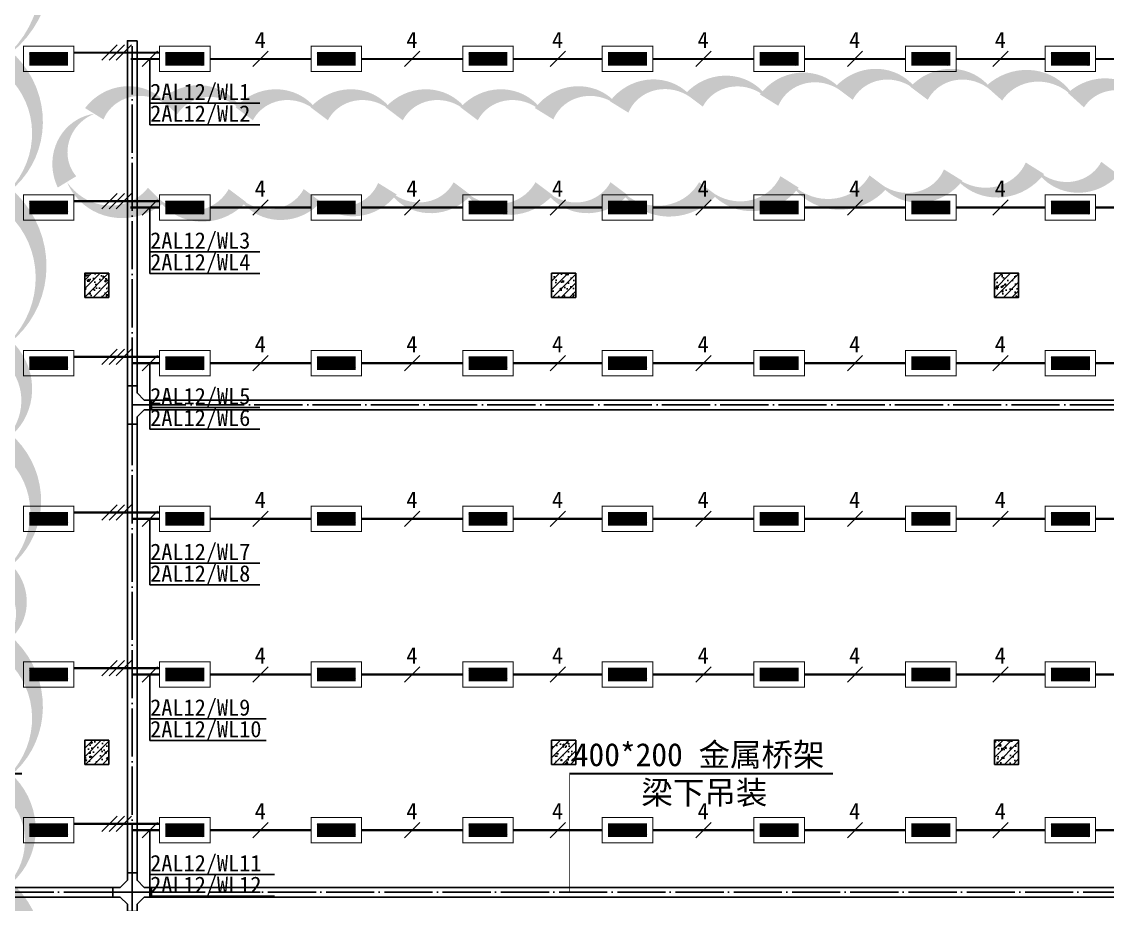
# Model space of a CAD drawing. Header units: millimetres. Extents: x -633009578 to 5705885, y -633235091 to 2571734.
# Drawn here: x 2853360 to 2875914, y 1959944 to 1978276 of the extents above; entities that cross this region are included whole.
import ezdxf

# ---------------------------------------------------------------- set-up
doc = ezdxf.new("R2010")
doc.units = ezdxf.units.MM
doc.header["$LTSCALE"] = 1000
doc.header["$MEASUREMENT"] = 0
doc.linetypes.add('DOTE', pattern=[2.4200000000000004, 2, -0.2, 0.02, -0.2])
doc.layers.get('0').update_dxf_attribs({"color": 9})
for name, color, linetype in [('3T_WOOD', 21, 'Continuous'), ('A-COLUM(柱)', 255, 'Continuous'), ('DIM_MODI', 6, 'Continuous'), ('电-强电平面-标注', 3, 'Continuous'), ('电-强电平面-线缆', 3, 'Continuous'), ('电-桥架', 4, 'Continuous'), ('设备-照明', 3, 'Continuous'), ('设备-箱柜', 3, 'Continuous')]:
    doc.layers.add(name, color=color, linetype=linetype)
doc.styles.add('ELEC-DIM', font='simhei.ttf')
doc.styles.add('IDQSTYLE', font='simhei.ttf', dxfattribs={"width": 0.707, "bigfont": 'hztxt.shx'})

# ---------------------------------------------------------------- blocks, each defined once
blk = doc.blocks.new('_FZH')
h = blk.add_hatch()
h.set_pattern_fill('钢筋混凝土', color=256, scale=0.1, style=0)
h.set_pattern_definition([(45, (0, 0), (-0.1767766952966369, 0.1767766952966369), []), (50, (0, 0), (0.7172601826007535, -0.06275213498259512), [0.07500000000000001, -0.8250000000000001]), (355, (0, 0), (-0.138751333613, 0.7521921337000119), [0.06, -0.66]), (100.4514, (0.05977168000000001, -0.00522934), (0.5785093817140216, 0.6894395420609536), [0.06374019, -0.701142112]), (46.1842, (0, 0.2), (1.067241048625645, -0.1655190143290181), [0.1125, -1.2375]), (96.6356, (0.088936745, 0.186206693), (0.9346627055487033, 0.9741178709004418), [0.095610288, -1.051713]), (351.1842, (0, 0.2), (0.9346619451336272, 0.9741186009253247), [0.09000000000000001, -0.9900000000000001]), (21, (0.1, 0.15), (0.5969070521184617, -0.4026188906653388), [0.07500000000000001, -0.8250000000000001]), (326, (0.1, 0.15), (0.2433153319215824, 0.7251500450468529), [0.06, -0.66]), (71.4514, (0.149742233, 0.116448394), (0.84022262858149, 0.3225304967099524), [0.06374019, -0.701142112]), (37.50000000000001, (0, 0), (0.01215985531729062, 0.3328938538313115), [0, -0.652, 0, -0.67, 0, -0.6625000000000001]), (7.499999999999999, (0, 0), (0.2630695374421486, 0.3944117118823603), [0, -0.382, 0, -0.637, 0, -0.2525]), (-32.5, (-0.223, 0), (0.533822436172409, -0.02255487173437976), [0, -0.25, 0, -0.78, 0, -1.035]), (-42.5, (-0.323, 0), (0.5831861693423862, 0.1001049823323177), [0, -0.325, 0, -0.518, 0, -0.735])])
h.paths.add_polyline_path([(-0.5, -0.5), (0.5, -0.5), (0.5, 0.5), (-0.5, 0.5)])
blk.add_lwpolyline([(-0.5, -0.5), (0.5, -0.5), (0.5, 0.5), (-0.5, 0.5)], close=True)
blk = doc.blocks.new('9-3-1')
at = {"layer": 'DIM_MODI', "color": 8}
for points in [[(1220940.206692074, 1298527.791276913, 0, 450, 0.5), (1219382.26214351, 1298669.33693636, 0, 450, 0.5), (1217682.685574295, 1298810.891128823, 0, 450, 0.5), (1216124.741025731, 1298810.891128823, 0, 450, 0.5), (1214566.796477167, 1298810.891128823, 0, 450, 0.5), (1213008.851928603, 1298669.33693636, 0, 450, 0.5), (1211450.907380041, 1298669.33693636, 0, 450, 0.5), (1209892.962831477, 1298527.791276913, 0, 450, 0.5), (1208335.018282913, 1298386.23708445, 0, 450, 0.5), (1206777.073734351, 1298386.23708445, 0, 450, 0.5), (1205219.129185787, 1298386.23708445, 0, 450, 0.5), (1203661.184637223, 1298386.23708445, 0, 450, 0.5), (1202103.240088659, 1298386.23708445, 0, 450, 0.5), (1200545.295540096, 1298527.791276913, 0, 450, 0.5), (1198987.350991532, 1298386.23708445, 0, 450, 0.5), (1198420.822908923, 1296970.712225854, 0, 450, 0.5), (1200262.031498792, 1296687.603840929, 0, 450, 0.5), (1201961.608068006, 1296687.603840929, 0, 450, 0.5), (1203519.55261657, 1296687.603840929, 0, 450, 0.5), (1205077.497165134, 1296829.158033391, 0, 450, 0.5), (1206635.441713698, 1296829.158033391, 0, 450, 0.5), (1208335.018282913, 1296829.158033391, 0, 450, 0.5), (1209892.962831477, 1296829.158033391, 0, 450, 0.5), (1211734.171421346, 1296829.158033391, 0, 450, 0.5), (1213433.747990562, 1296970.712225854, 0, 450, 0.5), (1215274.956580429, 1296970.712225854, 0, 450, 0.5), (1216832.901128993, 1297112.257885301, 0, 450, 0.5), (1218532.470019596, 1297253.812077764, 0, 450, 0.5), (1220090.422246773, 1297253.812077764, 0, 450, 0.5), (1221648.366795335, 1297253.812077764, 0, 450, 0.5)], [(1197091.939071017, 1245225.503476094, 0, 450, 0.5), (1197091.939071017, 1246725.503476094, 0, 450, 0.5), (1197091.939071017, 1250775.503476094, 0, 450, 0.5), (1197091.939071017, 1253025.503476094, 0, 450, 0.5), (1197091.939071017, 1255275.503476094, 0, 450, 0.5), (1197091.939071017, 1258425.503476094, 0, 450, 0.5), (1197091.939071017, 1261575.503476094, 0, 450, 0.5), (1197091.939071017, 1264725.503476094, 0, 450, 0.5), (1197091.939071017, 1267575.503476094, 0, 450, 0.5), (1197091.939071017, 1270275.503476094, 0, 450, 0.5), (1197091.939071017, 1272525.503476094, 0, 450, 0.5), (1197091.939071017, 1274775.503476094, 0, 450, 0.5), (1197091.939071017, 1277475.503476094, 0, 450, 0.5), (1197091.939071017, 1279425.503476094, 0, 450, 0.5), (1197091.939071017, 1282275.503476094, 0, 450, 0.5), (1197091.939071017, 1284525.503476094, 0, 450, 0.5), (1197091.939071017, 1287375.503476094, 0, 450, 0.5), (1197091.939071017, 1288875.503476094, 0, 450, 0.5), (1197091.939071017, 1291575.503476094, 0, 450, 0.5), (1197091.939071017, 1293525.503476094, 0, 450, 0.5), (1197091.939071017, 1296675.503476094, 0, 450, 0.5), (1197091.939071017, 1299525.503476094, 0, 450, 0.5), (1197091.939071017, 1303125.503476094, 0, 450, 0.5), (1197091.939071017, 1304660.788694934, 0, 450, 0.5)]]:
    blk.add_lwpolyline(points, format="xyseb", dxfattribs=at)
at = {"layer": 'A-COLUM(柱)', "xscale": 500, "yscale": 500, "zscale": 500}
for p in [(1199040.598288325, 1294822.080887664), (1208740.598288325, 1294822.080887664), (1217940.598288325, 1294822.080887664), (1199040.598288325, 1285122.080887664), (1208740.598288325, 1285122.080887664), (1217940.598288325, 1285122.080887664)]:
    blk.add_blockref('_FZH', p, dxfattribs=at)
blk = doc.blocks.new('*X353')
at = {"color": 0, "linetype": 'Continuous'}
for p, q in [((277.1059544658493, 221.9516255332986), (279.536990929048, 224.3826619964973)), ((277.1059544658493, 222.2344682457732), (279.2541482165735, 224.3826619964973)), ((277.1059544658493, 222.5173109582479), (278.9713055040988, 224.3826619964973)), ((277.1059544658493, 222.8001536707225), (278.6884627916242, 224.3826619964973)), ((277.1059544658493, 223.0829963831971), (278.4056200791496, 224.3826619964973)), ((277.1059544658493, 223.3658390956717), (278.122777366675, 224.3826619964973)), ((277.1059544658493, 223.6486818081463), (277.8399346542004, 224.3826619964973)), ((277.1059544658493, 223.9315245206209), (277.5570919417257, 224.3826619964973)), ((277.1059544658493, 224.2143672330955), (277.2742492292511, 224.3826619964973)), ((277.3198336415227, 221.8826619964973), (279.8198336415227, 224.3826619964973)), ((277.6026763539973, 221.8826619964973), (280.1026763539973, 224.3826619964973)), ((277.8855190664719, 221.8826619964973), (280.3855190664719, 224.3826619964973)), ((278.1683617789465, 221.8826619964973), (280.6683617789466, 224.3826619964973)), ((278.4512044914212, 221.8826619964973), (280.9512044914212, 224.3826619964973)), ((278.7340472038958, 221.8826619964973), (281.2340472038958, 224.3826619964973)), ((279.0168899163704, 221.8826619964973), (281.5168899163704, 224.3826619964973)), ((279.299732628845, 221.8826619964973), (281.799732628845, 224.3826619964973)), ((279.5825753413196, 221.8826619964973), (282.0825753413196, 224.3826619964973)), ((279.8654180537943, 221.8826619964973), (282.3654180537943, 224.3826619964973)), ((280.1482607662689, 221.8826619964973), (282.6482607662689, 224.3826619964973)), ((280.4311034787435, 221.8826619964973), (282.9311034787435, 224.3826619964973)), ((280.7139461912181, 221.8826619964973), (283.2139461912181, 224.3826619964973)), ((280.9967889036927, 221.8826619964973), (283.4967889036927, 224.3826619964973)), ((281.2796316161674, 221.8826619964973), (283.7796316161674, 224.3826619964973)), ((281.5624743286419, 221.8826619964973), (284.062474328642, 224.3826619964973)), ((281.8453170411166, 221.8826619964973), (284.3453170411166, 224.3826619964973)), ((282.1281597535912, 221.8826619964973), (284.6059544658494, 224.3604567087555)), ((282.4110024660658, 221.8826619964973), (284.6059544658494, 224.0776139962809)), ((282.6938451785405, 221.8826619964973), (284.6059544658494, 223.7947712838063)), ((282.976687891015, 221.8826619964973), (284.6059544658494, 223.5119285713317)), ((283.2595306034897, 221.8826619964973), (284.6059544658494, 223.229085858857)), ((283.5423733159643, 221.8826619964973), (284.6059544658494, 222.9462431463824)), ((283.8252160284389, 221.8826619964973), (284.6059544658494, 222.6634004339078)), ((284.1080587409135, 221.8826619964973), (284.6059544658494, 222.3805577214332)), ((284.3909014533882, 221.8826619964973), (284.6059544658494, 222.0977150089586))]:
    blk.add_line(p, q, dxfattribs=at)
blk = doc.blocks.new('HC000062')
at = {"color": 0, "linetype": 'Continuous', "const_width": 0.2}
for points in [[(-4.97662087547036, 2.499999999999943), (5.023379124529697, 2.499999999999943), (5.023379124529697, -2.500000000000057), (-4.97662087547036, -2.500000000000057), (-4.97662087547036, 2.499999999999943)], [(-3.72662087547036, 1.25), (-3.72662087547036, -1.250000000000057), (3.773379124529697, -1.250000000000057), (3.773379124529697, 1.25), (-3.72662087547036, 1.25)]]:
    blk.add_lwpolyline(points, dxfattribs=at)
at = {"color": 0, "linetype": 'Continuous'}
blk.add_blockref('*X353', (-280.8325753413197, -223.1326619964974), dxfattribs=at)
at = {"color": 0, "style": 'IDQSTYLE', "width": 0.7}
blk.add_attdef('PSFHATT', (7.023379124529697, -2.500000000000057), '', height=2.5, dxfattribs=at)

msp = doc.modelspace()

# ---------------------------------------------------------------- linework, layer by layer
at = {"layer": '电-强电平面-标注'}
for p, q in [((2855342.79786557, 1977792.945948194), (2855024.599814035, 1977474.747896661)), ((2855492.79786557, 1977792.945948194), (2855174.599814035, 1977474.747896661)), ((2855642.79786557, 1977792.945948194), (2855324.599814035, 1977474.747896661)), ((2856178.599025767, 1977661.099025767), (2855860.400974235, 1977342.900974233)), ((2858481.497865569, 1977661.695948195), (2858163.299814036, 1977343.49789666)), ((2861631.547865569, 1977661.695948195), (2861313.349814036, 1977343.49789666)), ((2864656.547865569, 1977661.695948195), (2864338.349814036, 1977343.49789666)), ((2867681.547865569, 1977661.695948195), (2867363.349814036, 1977343.49789666)), ((2870831.547865569, 1977661.695948195), (2870513.349814036, 1977343.49789666)), ((2873856.547865569, 1977661.695948195), (2873538.349814036, 1977343.49789666)), ((2856019.500000001, 1977502), (2856019.500000001, 1976135)), ((2856019.500000001, 1976584.5), (2858308.132911393, 1976584.5)), ((2856019.500000001, 1976135), (2858308.132911393, 1976135)), ((2855342.79786557, 1974706.612614851), (2855024.599814035, 1974388.414563318)), ((2855492.79786557, 1974706.612614851), (2855174.599814035, 1974388.414563318)), ((2855642.79786557, 1974706.612614851), (2855324.599814035, 1974388.414563318)), ((2856178.599025767, 1974574.765692424), (2855860.400974235, 1974256.567640889)), ((2856019.500000001, 1974415.666666657), (2856019.500000001, 1973048.666666657)), ((2858481.497865569, 1974575.362614851), (2858163.299814036, 1974257.164563317)), ((2861631.547865569, 1974575.362614851), (2861313.349814036, 1974257.164563317)), ((2864656.547865569, 1974575.362614851), (2864338.349814036, 1974257.164563317)), ((2867681.547865569, 1974575.362614851), (2867363.349814036, 1974257.164563317)), ((2870831.547865569, 1974575.362614851), (2870513.349814036, 1974257.164563317)), ((2873856.547865569, 1974575.362614851), (2873538.349814036, 1974257.164563317)), ((2856019.500000001, 1973498.166666657), (2858308.132911393, 1973498.166666657)), ((2856019.500000001, 1973048.666666657), (2858308.132911393, 1973048.666666657)), ((2855342.79786557, 1971473.279281537), (2855024.599814035, 1971155.081230004)), ((2855492.79786557, 1971473.279281537), (2855174.599814035, 1971155.081230004)), ((2855642.79786557, 1971473.279281537), (2855324.599814035, 1971155.081230004)), ((2856178.599025767, 1971341.432359111), (2855860.400974235, 1971023.234307576)), ((2858481.547865565, 1971342.029280236), (2858163.34981404, 1971023.831228693)), ((2861631.547865565, 1971342.029280317), (2861313.34981404, 1971023.831228774)), ((2864656.547865565, 1971342.029280394), (2864338.34981404, 1971023.831228851)), ((2867681.547865565, 1971342.029280471), (2867363.34981404, 1971023.831228928)), ((2870831.547865565, 1971342.029280551), (2870513.34981404, 1971023.831229009)), ((2873856.547865565, 1971342.029280629), (2873538.34981404, 1971023.831229086)), ((2856019.500000001, 1971182.333333343), (2856019.500000001, 1969815.333333343)), ((2856019.500000001, 1970264.833333343), (2858308.132911393, 1970264.833333343)), ((2856019.500000001, 1969815.333333343), (2858308.132911393, 1969815.333333343)), ((2855342.79786557, 1968239.945948194), (2855024.599814035, 1967921.747896661)), ((2855492.79786557, 1968239.945948194), (2855174.599814035, 1967921.747896661)), ((2855642.79786557, 1968239.945948194), (2855324.599814035, 1967921.747896661)), ((2856178.599025767, 1968108.099025767), (2855860.400974235, 1967789.900974233)), ((2858481.547865565, 1968108.695946893), (2858163.34981404, 1967790.49789535)), ((2861631.547865565, 1968108.695946974), (2861313.34981404, 1967790.497895431)), ((2864656.547865565, 1968108.695947051), (2864338.34981404, 1967790.497895508)), ((2867681.547865565, 1968108.695947128), (2867363.34981404, 1967790.497895585)), ((2870831.547865565, 1968108.695947208), (2870513.34981404, 1967790.497895665)), ((2873856.547865565, 1968108.695947285), (2873538.34981404, 1967790.497895742)), ((2856019.500000001, 1967949), (2856019.500000001, 1966582)), ((2856019.500000001, 1967031.5), (2858308.132911393, 1967031.5)), ((2856019.500000001, 1966582), (2858308.132911393, 1966582)), ((2855342.79786557, 1965006.612614851), (2855024.599814035, 1964688.414563318)), ((2855492.79786557, 1965006.612614851), (2855174.599814035, 1964688.414563318)), ((2855642.79786557, 1965006.612614851), (2855324.599814035, 1964688.414563318)), ((2856178.599025767, 1964874.765692424), (2855860.400974235, 1964556.567640889)), ((2856019.500000001, 1964715.666666657), (2856019.500000001, 1963348.666666657)), ((2858481.547865565, 1964875.36261355), (2858163.34981404, 1964557.164562007)), ((2861631.547865565, 1964875.36261363), (2861313.34981404, 1964557.164562087)), ((2864656.547865565, 1964875.362613707), (2864338.34981404, 1964557.164562164)), ((2867681.547865565, 1964875.362613785), (2867363.34981404, 1964557.164562242)), ((2870831.547865565, 1964875.362613865), (2870513.34981404, 1964557.164562322)), ((2873856.547865565, 1964875.362613942), (2873538.34981404, 1964557.164562399)), ((2856019.500000001, 1963798.166666657), (2858439.132911393, 1963798.166666657)), ((2856019.500000001, 1963348.666666657), (2858439.132911393, 1963348.666666657)), ((2855342.79786557, 1961773.279281537), (2855024.599814035, 1961455.081230004)), ((2855492.79786557, 1961773.279281537), (2855174.599814035, 1961455.081230004)), ((2855642.79786557, 1961773.279281537), (2855324.599814035, 1961455.081230004)), ((2856178.599025767, 1961641.432359111), (2855860.400974235, 1961323.234307576)), ((2858481.547865565, 1961642.029280236), (2858163.34981404, 1961323.831228693)), ((2861631.547865565, 1961642.029280317), (2861313.34981404, 1961323.831228774)), ((2864656.547865565, 1961642.029280394), (2864338.34981404, 1961323.831228851)), ((2867681.547865565, 1961642.029280471), (2867363.34981404, 1961323.831228928)), ((2870831.547865565, 1961642.029280551), (2870513.34981404, 1961323.831229009)), ((2873856.547865565, 1961642.029280629), (2873538.34981404, 1961323.831229086)), ((2856019.500000001, 1961482.333333343), (2856019.500000001, 1960115.333333343)), ((2856019.500000001, 1960564.833333343), (2858615.132911393, 1960564.833333343)), ((2856019.500000001, 1960115.333333343), (2858615.132911393, 1960115.333333343))]:
    msp.add_line(p, q, dxfattribs=at)
at = {"layer": '电-强电平面-线缆', "color": 1, "linetype": 'Continuous', "const_width": 45}
for points in [[(2854444.948839803, 1977633.846922427), (2856222.448839803, 1977633.846922427)], [(2856222.448839803, 1977502.596922427), (2855620.5, 1977502.596922427)], [(2857272.448839803, 1977502.596922427), (2859372.348839803, 1977502.596922427)], [(2860422.548839803, 1977502.596922427), (2862522.348839803, 1977502.596922427)], [(2863572.548839803, 1977502.596922427), (2865422.348839803, 1977502.596922427)], [(2866472.548839803, 1977502.596922427), (2868572.348839803, 1977502.596922427)], [(2869622.548839803, 1977502.596922427), (2871722.348839803, 1977502.596922427)], [(2872772.548839803, 1977502.596922427), (2874622.348839803, 1977502.596922427)], [(2875672.548839803, 1977502.596922427), (2877772.348839803, 1977502.596922427)], [(2854444.948839803, 1974547.513589084), (2856222.448839803, 1974547.513589084)], [(2856222.448839803, 1974416.263589084), (2855613.5, 1974416.263589084)], [(2857272.448839803, 1974416.263589084), (2859372.348839803, 1974416.263589084)], [(2860422.548839803, 1974416.263589084), (2862522.348839803, 1974416.263589084)], [(2863572.548839803, 1974416.263589084), (2865422.348839803, 1974416.263589084)], [(2866472.548839803, 1974416.263589084), (2868572.348839803, 1974416.263589084)], [(2869622.548839803, 1974416.263589084), (2871722.348839803, 1974416.263589084)], [(2872772.548839803, 1974416.263589084), (2874622.348839803, 1974416.263589084)], [(2875672.548839803, 1974416.263589084), (2877772.348839803, 1974416.263589084)], [(2854444.948839803, 1971314.180255771), (2856222.448839803, 1971314.180255771)], [(2855655.499999608, 1971182.930254397), (2856222.348839803, 1971182.930254411)], [(2857272.548839803, 1971182.930254438), (2859372.348839803, 1971182.930254492)], [(2860422.548839803, 1971182.930254519), (2862522.348839803, 1971182.930254572)], [(2863572.548839803, 1971182.930254599), (2865422.348839803, 1971182.930254646)], [(2866472.548839803, 1971182.930254673), (2868572.348839803, 1971182.930254726)], [(2869622.548839803, 1971182.930254753), (2871722.348839803, 1971182.930254807)], [(2872772.548839803, 1971182.930254834), (2874622.348839803, 1971182.930254881)], [(2875672.548839803, 1971182.930254907), (2877772.348839803, 1971182.930254961)], [(2854444.948839803, 1968080.846922427), (2856222.448839803, 1968080.846922427)], [(2855655.499999608, 1967949.596921054), (2856222.348839803, 1967949.596921068)], [(2857272.548839803, 1967949.596921095), (2859372.348839803, 1967949.596921148)], [(2860422.548839803, 1967949.596921175), (2862522.348839803, 1967949.596921229)], [(2863572.548839803, 1967949.596921256), (2865422.348839803, 1967949.596921303)], [(2866472.548839803, 1967949.59692133), (2868572.348839803, 1967949.596921383)], [(2869622.548839803, 1967949.59692141), (2871722.348839803, 1967949.596921463)], [(2872772.548839803, 1967949.59692149), (2874622.348839803, 1967949.596921537)], [(2875672.548839803, 1967949.596921564), (2877772.348839803, 1967949.596921618)], [(2854444.948839803, 1964847.513589084), (2856222.448839803, 1964847.513589084)], [(2855655.499999608, 1964716.26358771), (2856222.348839803, 1964716.263587725)], [(2857272.548839803, 1964716.263587752), (2859372.348839803, 1964716.263587805)], [(2860422.548839803, 1964716.263587832), (2862522.348839803, 1964716.263587886)], [(2863572.548839803, 1964716.263587912), (2865422.348839803, 1964716.26358796)], [(2866472.548839803, 1964716.263587986), (2868572.348839803, 1964716.26358804)], [(2869622.548839803, 1964716.263588067), (2871722.348839803, 1964716.26358812)], [(2872772.548839803, 1964716.263588147), (2874622.348839803, 1964716.263588194)], [(2875672.548839803, 1964716.263588221), (2877772.348839803, 1964716.263588274)], [(2854444.948839803, 1961614.180255771), (2856222.448839803, 1961614.180255771)], [(2855655.499999608, 1961482.930254397), (2856222.348839803, 1961482.930254411)], [(2857272.548839803, 1961482.930254438), (2859372.348839803, 1961482.930254492)], [(2860422.548839803, 1961482.930254519), (2862522.348839803, 1961482.930254572)], [(2863572.548839803, 1961482.930254599), (2865422.348839803, 1961482.930254646)], [(2866472.548839803, 1961482.930254673), (2868572.348839803, 1961482.930254726)], [(2869622.548839803, 1961482.930254753), (2871722.348839803, 1961482.930254807)], [(2872772.548839803, 1961482.930254834), (2874622.348839803, 1961482.930254881)], [(2875672.548839803, 1961482.930254907), (2877772.348839803, 1961482.930254961)]]:
    msp.add_lwpolyline(points, dxfattribs=at)
at = {"layer": '电-桥架', "color": 5, "linetype": 'DOTE', "ltscale": 0.5}
for p, q in [((2855655.499998917, 1970715.500000491), (2855655.499998734, 1977880.999999927)), ((2855655.499998927, 1970315.500000491), (2855655.499998917, 1970715.500000491)), ((2855655.499998927, 1970315.500000491), (2855655.499998937, 1969915.500000491)), ((2855655.499998927, 1970315.500000491), (2856055.499998927, 1970315.500000499)), ((2882182.499998507, 1970315.500001032), (2856055.499999695, 1970315.500000499)), ((2855655.499999175, 1960593.5), (2855655.499998937, 1969915.500000491)), ((2855655.499999186, 1960193.5), (2855655.499999175, 1960593.5)), ((2846975.45448604, 1960193.5), (2855255.499999186, 1960193.5)), ((2855655.499999186, 1960193.5), (2855255.499999186, 1960193.5)), ((2855655.499999186, 1960193.5), (2856055.499999186, 1960193.5)), ((2855655.499999186, 1960193.5), (2855655.499999196, 1959793.5)), ((2856055.499999404, 1960193.5), (2882182.499998585, 1960193.5))]:
    msp.add_line(p, q, dxfattribs=at)
at = {"layer": '电-桥架', "ltscale": 0.5}
for points in [[(2855755.499998735, 1977880.99999993), (2855755.499998917, 1970715.500000494), (2855555.499998917, 1970715.500000488), (2855555.499998735, 1977880.999999924)], [(2855755.499998917, 1970715.500000494), (2855755.499998921, 1970565.500000494), (2855905.499998925, 1970415.500000496), (2856055.499998925, 1970415.500000499), (2856055.49999893, 1970215.500000499), (2855905.49999893, 1970215.500000496), (2855755.499998934, 1970065.500000494), (2855755.499998938, 1969915.500000494), (2855555.499998938, 1969915.500000488), (2855555.499998917, 1970715.500000488)], [(2855755.499998938, 1969915.500000494), (2855755.499999176, 1960593.500000003), (2855555.499999176, 1960593.499999997), (2855555.499998938, 1969915.500000488)], [(2856055.499999186, 1960093.5), (2855905.499999186, 1960093.5), (2855755.499999192, 1959943.500000003), (2855755.499999196, 1959793.500000003), (2855555.499999196, 1959793.499999997), (2855555.499999192, 1959943.499999997), (2855405.499999186, 1960093.5), (2855255.499999186, 1960093.5), (2855255.499999185, 1960293.5), (2855405.499999185, 1960293.5), (2855555.499999179, 1960443.499999997), (2855555.499999175, 1960593.499999997), (2855755.499999175, 1960593.500000003), (2855755.499999179, 1960443.500000003), (2855905.499999185, 1960293.5), (2856055.499999185, 1960293.5)], [(2855255.499999186, 1960093.5), (2846975.454486041, 1960093.5), (2846975.45448604, 1960293.5), (2855255.499999185, 1960293.5)], [(2882182.499998586, 1960093.5), (2856055.499999405, 1960093.5), (2856055.499999404, 1960293.5), (2882182.499998585, 1960293.5)]]:
    msp.add_lwpolyline(points, close=True, dxfattribs=at)
msp.add_lwpolyline([(2882182.499998509, 1970215.500001032), (2856055.499999698, 1970215.500000499), (2856055.499999694, 1970415.500000499), (2882182.499998504, 1970415.500001032)], dxfattribs=at)
at = {"layer": '设备-箱柜', "color": 6}
for points in [[(2847890.91199122, 1960204.813366646, 12, 12, 0), (2847890.91199122, 1962656.578631597, 12, 12, 0), (2847890.91199122, 1962656.578631597, 36, 36, 0), (2853362.85574356, 1962656.578631597, 36, 36, 0)], [(2864745.41199122, 1960204.813366646, 12, 12, 0), (2864745.41199122, 1962656.578631597, 12, 12, 0), (2864745.41199122, 1962656.578631597, 36, 36, 0), (2870217.35574356, 1962656.578631597, 36, 36, 0)]]:
    msp.add_lwpolyline(points, format="xyseb", dxfattribs=at)

# ---------------------------------------------------------------- block references
at = {"layer": '3T_WOOD'}
msp.add_blockref('9-3-1', (1655879.395743424, 677977.51603476), dxfattribs=at)
at = {"layer": '设备-照明', "xscale": 105, "yscale": 105, "zscale": 105}
for p in [(2853917.494031727, 1977502.596922427), (2856744.994031727, 1977502.596922427), (2859894.994031727, 1977502.596922427), (2863044.994031727, 1977502.596922427), (2865944.994031727, 1977502.596922427), (2869094.994031727, 1977502.596922427), (2872244.994031727, 1977502.596922427), (2875144.994031727, 1977502.596922427), (2853917.494031727, 1974416.263589084), (2856744.994031727, 1974416.263589084), (2859894.994031727, 1974416.263589084), (2863044.994031727, 1974416.263589084), (2865944.994031727, 1974416.263589084), (2869094.994031727, 1974416.263589084), (2872244.994031727, 1974416.263589084), (2875144.994031727, 1974416.263589084), (2853917.494031727, 1971182.930255771), (2856744.994031727, 1971182.930255771), (2859894.994031727, 1971182.930255771), (2863044.994031727, 1971182.930255771), (2865944.994031727, 1971182.930255771), (2869094.994031727, 1971182.930255771), (2872244.994031727, 1971182.930255771), (2875144.994031727, 1971182.930255771), (2853917.494031727, 1967949.596922427), (2856744.994031727, 1967949.596922427), (2859894.994031727, 1967949.596922427), (2863044.994031727, 1967949.596922427), (2865944.994031727, 1967949.596922427), (2869094.994031727, 1967949.596922427), (2872244.994031727, 1967949.596922427), (2875144.994031727, 1967949.596922427), (2853917.494031727, 1964716.263589084), (2856744.994031727, 1964716.263589084), (2859894.994031727, 1964716.263589084), (2863044.994031727, 1964716.263589084), (2865944.994031727, 1964716.263589084), (2869094.994031727, 1964716.263589084), (2872244.994031727, 1964716.263589084), (2875144.994031727, 1964716.263589084), (2853917.494031727, 1961482.930255771), (2856744.994031727, 1961482.930255771), (2859894.994031727, 1961482.930255771), (2863044.994031727, 1961482.930255771), (2865944.994031727, 1961482.930255771), (2869094.994031727, 1961482.930255771), (2872244.994031727, 1961482.930255771), (2875144.994031727, 1961482.930255771)]:
    msp.add_blockref('HC000062', p, dxfattribs=at)

# ---------------------------------------------------------------- texts
at = {"layer": '电-强电平面-标注', "style": 'ELEC-DIM'}
for s, p in [('4', (2858200.879852458, 1977727.596922427)), ('4', (2861350.929852459, 1977727.596922427)), ('4', (2864375.929852459, 1977727.596922427)), ('4', (2867400.929852459, 1977727.596922427)), ('4', (2870550.929852459, 1977727.596922427)), ('4', (2873575.929852459, 1977727.596922427)), ('2AL12/WL1', (2856029, 1976648.5)), ('2AL12/WL2', (2856029, 1976199)), ('4', (2858200.879852458, 1974641.263589084)), ('4', (2861350.929852459, 1974641.263589084)), ('4', (2864375.929852459, 1974641.263589084)), ('4', (2867400.929852459, 1974641.263589084)), ('4', (2870550.929852459, 1974641.263589084)), ('4', (2873575.929852459, 1974641.263589084)), ('2AL12/WL3', (2856029, 1973562.166666657)), ('2AL12/WL4', (2856029, 1973112.666666657)), ('4', (2858200.929852447, 1971407.930254465)), ('4', (2861350.929852447, 1971407.930254545)), ('4', (2864375.929852447, 1971407.930254622)), ('4', (2867400.929852447, 1971407.9302547)), ('4', (2870550.929852447, 1971407.93025478)), ('4', (2873575.929852447, 1971407.930254857)), ('2AL12/WL5', (2856029, 1970328.833333343)), ('2AL12/WL6', (2856029, 1969879.333333343)), ('4', (2858200.929852447, 1968174.596921122)), ('4', (2861350.929852447, 1968174.596921202)), ('4', (2864375.929852447, 1968174.596921279)), ('4', (2867400.929852447, 1968174.596921356)), ('4', (2870550.929852447, 1968174.596921437)), ('4', (2873575.929852447, 1968174.596921514)), ('2AL12/WL7', (2856029, 1967095.5)), ('2AL12/WL8', (2856029, 1966646)), ('4', (2858200.929852447, 1964941.263587778)), ('4', (2861350.929852447, 1964941.263587859)), ('4', (2864375.929852447, 1964941.263587936)), ('4', (2867400.929852447, 1964941.263588013)), ('4', (2870550.929852447, 1964941.263588093)), ('4', (2873575.929852447, 1964941.263588171)), ('2AL12/WL9', (2856029, 1963862.166666657)), ('2AL12/WL10', (2856029, 1963412.666666657)), ('4', (2858200.929852447, 1961707.930254465)), ('4', (2861350.929852447, 1961707.930254545)), ('4', (2864375.929852447, 1961707.930254622)), ('4', (2867400.929852447, 1961707.9302547)), ('4', (2870550.929852447, 1961707.93025478)), ('4', (2873575.929852447, 1961707.930254857)), ('2AL12/WL11', (2856029, 1960628.833333343)), ('2AL12/WL12', (2856029, 1960179.333333343))]:
    msp.add_text(s, height=339.8734177215189, dxfattribs=at).set_placement(p)
at = {"layer": '设备-箱柜', "color": 6, "style": 'ELEC-DIM'}
for s, p in [('400*200 金属桥架', (2864809.241792066, 1962812.341755507)), ('梁下吊装', (2866233.706434513, 1962024.879206211))]:
    msp.add_text(s, height=480, dxfattribs=at).set_placement(p)

doc.saveas('drawing.dxf')
